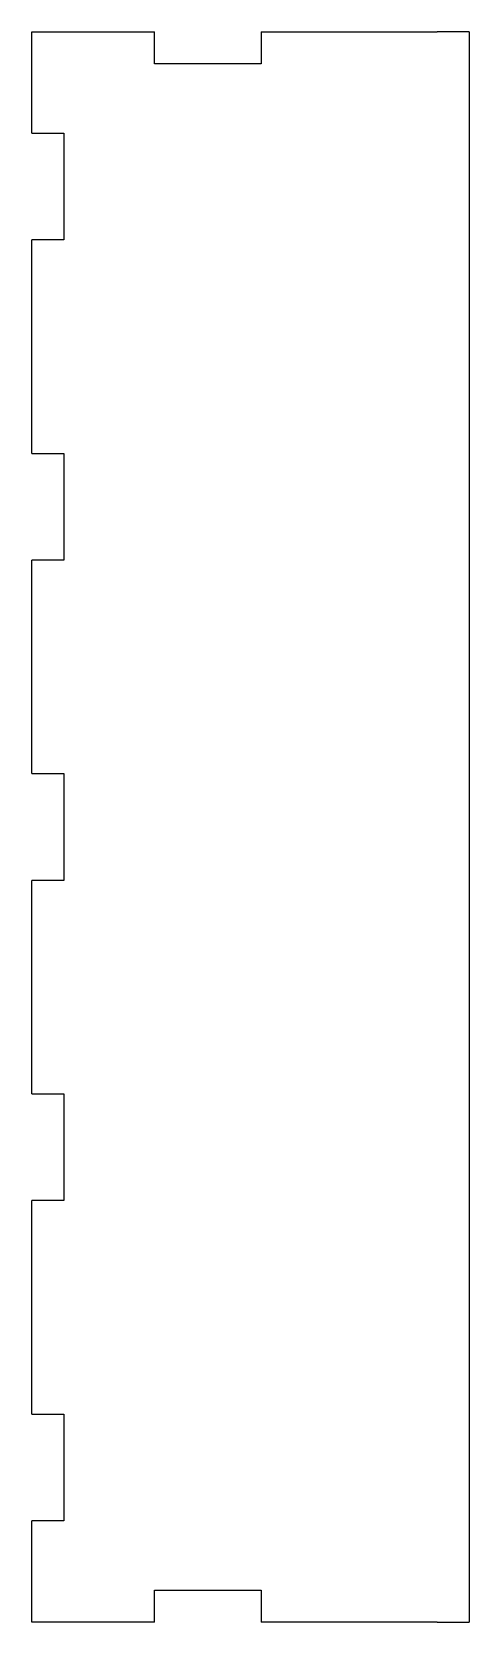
# Model space of a CAD drawing. Extents: x 240 to 281, y 200 to 349.
import ezdxf

# ---------------------------------------------------------------- set-up
doc = ezdxf.new("R2010")
doc.units = 0
doc.layers.get('0').update_dxf_attribs({"linetype": 'CONTINUOUS'})

msp = doc.modelspace()

# ---------------------------------------------------------------- linework, layer by layer
at = {"color": 7, "linetype": 'CONTINUOUS'}
for p, q in [((240.5, 349.03), (252, 349.03)), ((252, 346.03), (252, 349.03)), ((262, 349.03), (262, 346.03)), ((262, 349.03), (278.5, 349.03)), ((281.5, 349.03), (281.5, 200.03)), ((262, 346.03), (252, 346.03)), ((240.5, 339.53), (243.5, 339.53)), ((243.5, 339.53), (243.5, 329.53)), ((243.5, 329.53), (240.5, 329.53)), ((240.5, 309.53), (243.5, 309.53)), ((243.5, 309.53), (243.5, 299.53)), ((243.5, 299.53), (240.5, 299.53)), ((240.5, 279.53), (243.5, 279.53)), ((243.5, 279.53), (243.5, 269.53)), ((243.5, 269.53), (240.5, 269.53)), ((240.5, 249.53), (243.5, 249.53)), ((243.5, 249.53), (243.5, 239.53)), ((243.5, 239.53), (240.5, 239.53)), ((240.5, 219.53), (243.5, 219.53)), ((243.5, 219.53), (243.5, 209.53)), ((243.5, 209.53), (240.5, 209.53)), ((252, 203.03), (262, 203.03)), ((252, 200.03), (252, 203.03)), ((262, 203.03), (262, 200.03)), ((252, 200.03), (240.5, 200.03)), ((278.5, 200.03), (262, 200.03))]:
    msp.add_line(p, q, dxfattribs=at)
at = {"color": 7, "linetype": 'CONTINUOUS', "flags": 128}
for points in [[(240.5, 339.53), (240.5, 344.85), (240.5, 349.03)], [(240.5, 309.53), (240.5, 320.73), (240.5, 329.53)], [(240.5, 279.53), (240.5, 290.73), (240.5, 299.53)], [(240.5, 249.53), (240.5, 260.73), (240.5, 269.53)], [(240.5, 219.53), (240.5, 230.73), (240.5, 239.53)], [(240.5, 200.03), (240.5, 205.35), (240.5, 209.53)]]:
    msp.add_lwpolyline(points, dxfattribs=at)
at = {"color": 7, "linetype": 'CONTINUOUS'}
for points in [[(281.5, 349.03), (281.5, 349.03), (281.42, 349.03), (281.12, 349.03), (280.89, 349.03), (280.35, 349.03), (280.02, 349.03), (279.28, 349.03), (278.88, 349.03), (278.5, 349.03)], [(278.5, 200.03), (278.88, 200.03), (279.28, 200.03), (280.02, 200.03), (280.35, 200.03), (280.89, 200.03), (281.12, 200.03), (281.42, 200.03), (281.5, 200.03), (281.5, 200.03)]]:
    msp.add_open_spline(points, degree=3, knots=[0, 0, 0, 0, 0.25, 0.25, 0.5, 0.5, 0.75, 0.75, 1, 1, 1, 1], dxfattribs=at)

doc.saveas('drawing.dxf')
